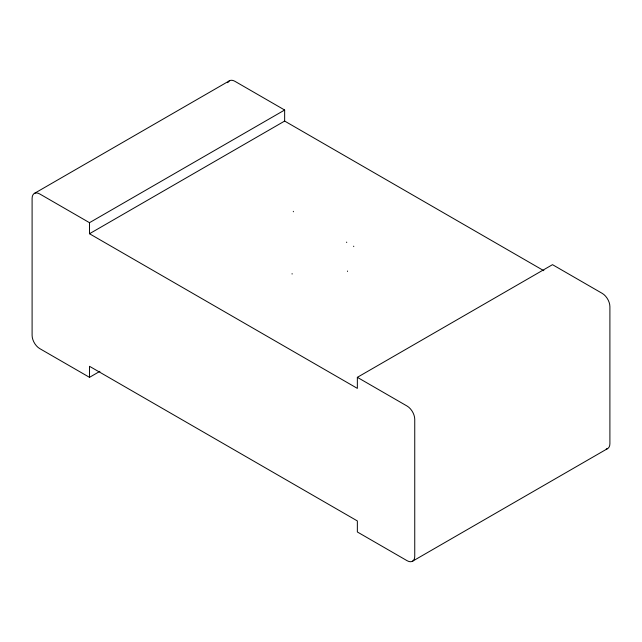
<?xml version="1.0" encoding="UTF-8"?>
<svg xmlns="http://www.w3.org/2000/svg" width="642" height="642" viewBox="0 0 642 642"><rect width="100%" height="100%" fill="white"/><g stroke="black" fill="none" stroke-linecap="round" stroke-linejoin="round"><path stroke-width="0.96" d="M34.339 193.435L229.491 80.764M99.903 371.325L89.495 377.335L39.756 348.614A10.826 6.251 60 0 1 32.1 335.365L32.1 198.386A10.826 6.251 60 0 1 39.756 193.972L89.495 222.686L284.647 110.023L284.647 121.065L543.838 270.707M89.495 222.686L89.495 233.736L284.647 121.065M89.495 233.736L357.353 388.378L357.353 377.335L552.505 264.665L602.244 293.386A10.826 6.251 60 0 1 609.9 306.635L609.9 443.614A10.826 6.251 60 0 1 606.249 449.039M412.509 561.236L607.661 448.565M284.647 110.023L234.908 81.301A10.826 6.251 60 0 0 228.375 81.751M357.353 377.335L407.092 406.057A10.826 6.251 60 0 1 414.748 419.306L414.748 556.285A10.826 6.251 60 0 1 407.092 560.699L357.353 531.977L357.353 520.935L89.495 366.293L89.495 377.335M353.718 246.175L353.718 246.616M347.483 271.012L347.483 271.454M346.68 242.106L346.68 242.548M293.346 211.322L293.346 211.764M292.102 273.62L292.102 274.062M227.83 82.674A10.826 6.251 60 0 1 228.087 82.192"/></g></svg>
